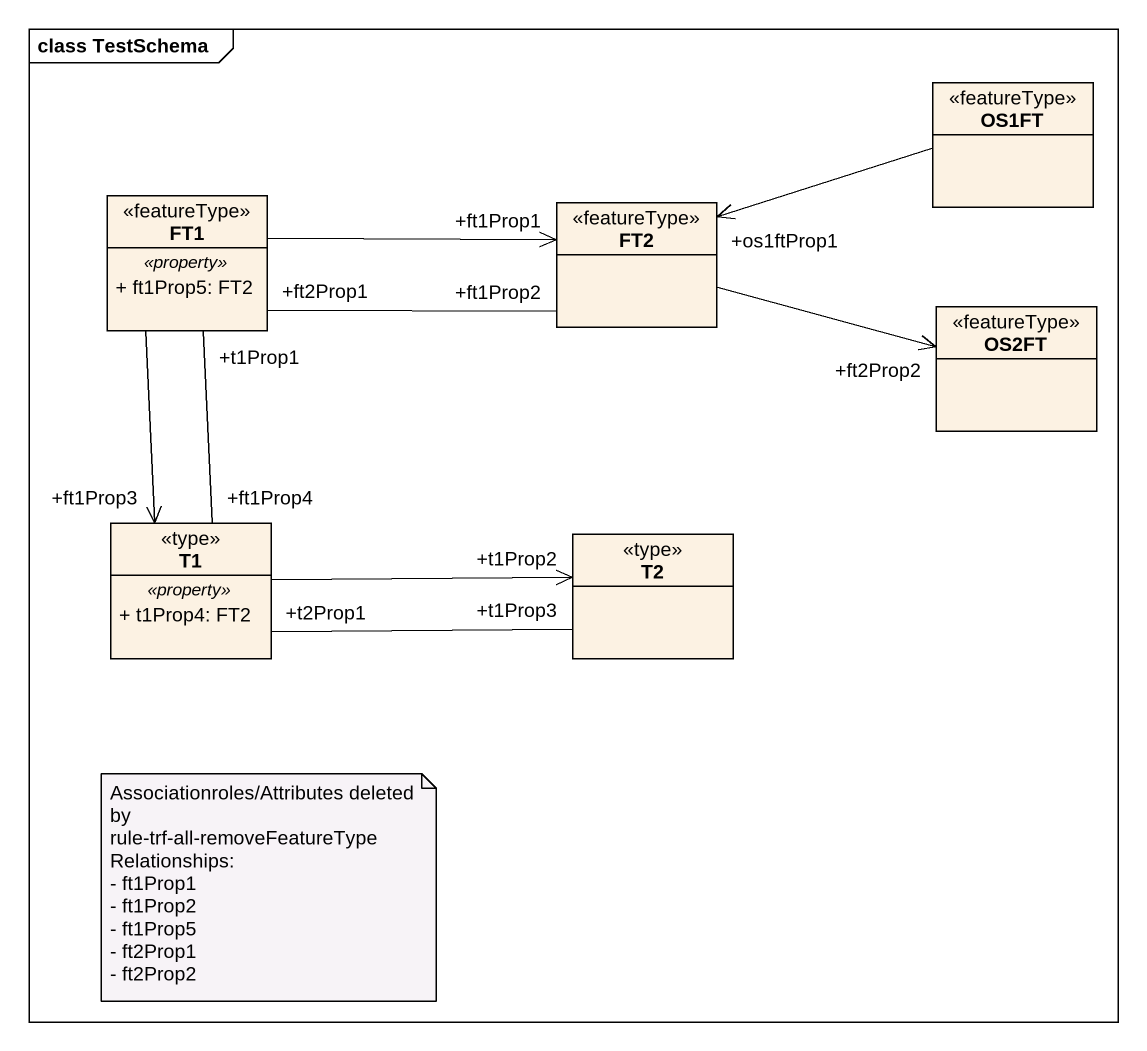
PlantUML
@startuml
mainframe class TestSchema
hide circle
hide empty members
skinparam classAttributeIconSize 0
class OS1FT <<featureType>>
class FT1 <<featureType>> {
  .. <<property>> ..
  + ft1Prop5: FT2
}
class FT2 <<featureType>>
class OS2FT <<featureType>>
class T1 <<type>> {
  .. <<property>> ..
  + t1Prop4: FT2
}
class T2 <<type>>
OS1FT -left-> "+os1ftProp1" FT2
FT1 -right-> "+ft1Prop1" FT2
FT1 "+ft2Prop1" -right- "+ft1Prop2" FT2
FT1 --> "+ft1Prop3" T1
FT1 "+t1Prop1" -- "+ft1Prop4" T1
FT2 -right-> "+ft2Prop2" OS2FT
T1 -right-> "+t1Prop2" T2
T1 "+t2Prop1" -right- "+t1Prop3" T2
note as N1
  Associationroles/Attributes deleted by rule-trf-all-removeFeatureTypeRelationships:
  - ft1Prop1
  - ft1Prop2
  - ft1Prop5
  - ft2Prop1
  - ft2Prop2
end note
@enduml
